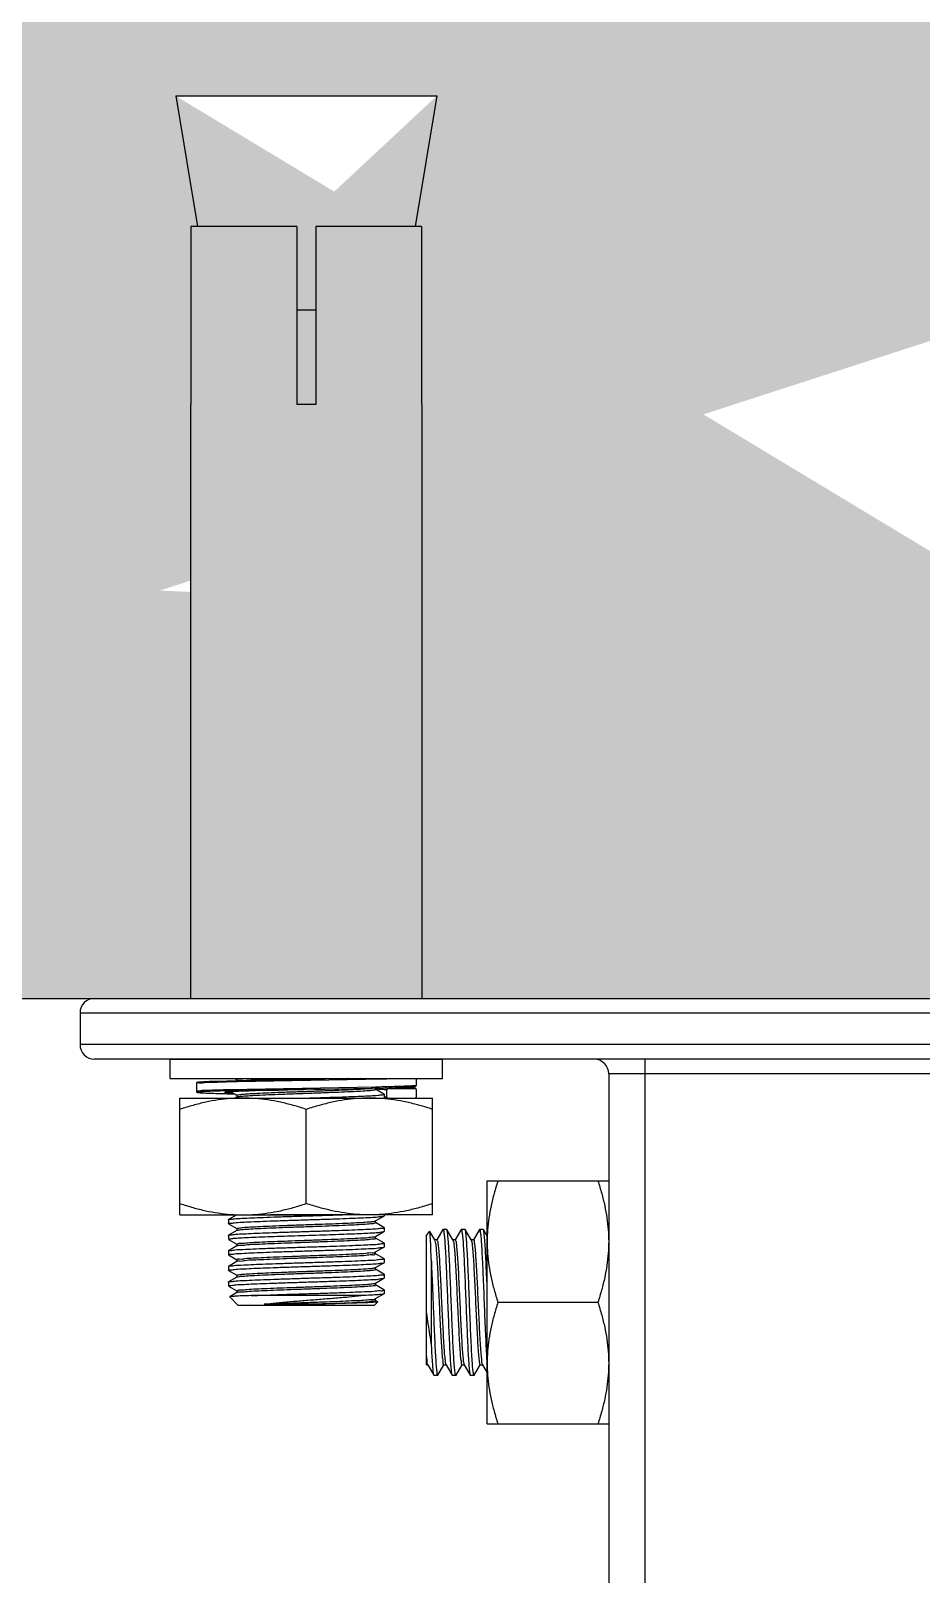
# Model space of a CAD drawing. Extents: x 185245 to 1992634, y -19957 to 755165.
# Drawn here: x 1881359 to 1881700, y 573000 to 573592 of the extents above; entities that cross this region are included whole.
import ezdxf

# ---------------------------------------------------------------- set-up
doc = ezdxf.new("R2010")
doc.units = 0
doc.header["$LTSCALE"] = 1000
doc.header["$MEASUREMENT"] = 0
for name, color, linetype in [('02___PRT_ALL_AXES', 7, 'Continuous'), ('03___PRT_ALL_CURVES', 7, 'Continuous'), ('11122', 7, 'Continuous'), ('TC', 4, 'Continuous')]:
    doc.layers.add(name, color=color, linetype=linetype)

msp = doc.modelspace()

# ---------------------------------------------------------------- hatches: boundary and pattern name
at = {"layer": '11122'}
h = msp.add_hatch(dxfattribs=at)
h.set_pattern_fill('AR-CONC', color=256, scale=50, style=0)
h.set_pattern_definition([(50, (1386512.4, 1213028.83), (358.63009, -31.37607), [37.5, -412.5]), (355, (1386512.4, 1213028.83), (-69.37567, 376.09607), [30, -330]), (100.4514, (1386542.3, 1213026.2), (289.25469, 344.71977), [31.8701, -350.57106]), (46.1842, (1386512.4, 1213128.83), (533.62052, -82.7595), [56.25, -618.75]), (96.6356, (1386556.9, 1213121.93), (467.33135, 487.05894), [47.80514, -525.8565]), (351.1842, (1386512.4, 1213128.83), (467.33097, 487.0593), [45, -495]), (21, (1386562.4, 1213103.83), (298.45353, -201.30945), [37.5, -412.5]), (326, (1386562.4, 1213103.83), (121.65767, 362.57502), [30, -330]), (71.4514, (1386587.28, 1213087.05), (420.11131, 161.26525), [31.8701, -350.57106]), (37.5, (1386512.41, 1213028.83), (6.079928, 166.446927), [0, -326, 0, -335, 0, -331.25]), (7.5, (1386512.41, 1213028.83), (131.53477, 197.205856), [0, -191, 0, -318.5, 0, -126.25]), (327.5, (1386400.91, 1213028.83), (266.911218, -11.277436), [0, -125, 0, -390, 0, -517.5]), (317.5, (1386350.9, 1213028.83), (291.593085, 50.05249), [0, -162.5, 0, -259, 0, -367.5])])
edge = h.paths.add_edge_path()
edge.add_line((1874417.97, 573544.25), (1874033.69, 573627.62))
edge.add_line((1874033.69, 573627.62), (1874218.81, 573699.24))
edge.add_line((1874218.81, 573490.95), (1874417.97, 573544.25))
edge.add_line((1874218.81, 573490.95), (1874218.81, 573221.01))
edge.add_line((1874218.81, 573940.13), (1874218.81, 573699.24))
edge.add_line((1874218.81, 573940.13), (1884879.72, 573940.13))
edge.add_line((1874218.81, 573221.01), (1884879.72, 573221.01))
edge.add_line((1878315.2, 573516.96), (1878274.6, 573516.96))
edge.add_line((1878220.87, 573567.05), (1878321.04, 573567.05))
edge.add_line((1878267.31, 573516.96), (1878226.71, 573516.96))
edge.add_line((1878267.31, 573485.09), (1878274.6, 573485.09))
edge.add_line((1878226.71, 573440.23), (1878226.56, 573440.23))
edge.add_line((1878274.6, 573448.67), (1878267.31, 573448.67))
edge.add_line((1878315.35, 573440.23), (1878315.2, 573440.23))
edge.add_line((1878220.87, 573567.05), (1878229.22, 573516.96))
edge.add_line((1878321.04, 573567.05), (1878312.69, 573516.96))
edge.add_line((1878315.35, 573448.67), (1878315.35, 573221.01))
edge.add_line((1878315.2, 573516.96), (1878315.2, 573448.67))
edge.add_line((1878274.6, 573516.96), (1878274.6, 573448.67))
edge.add_line((1878267.31, 573516.96), (1878267.31, 573448.67))
edge.add_line((1878226.71, 573516.96), (1878226.71, 573448.67))
edge.add_line((1878226.56, 573448.67), (1878226.56, 573221.01))
edge.add_line((1877737.55, 573567.34), (1877729.2, 573517.21))
edge.add_line((1877737.55, 573567.34), (1877637.3, 573567.34))
edge.add_line((1877691.07, 573517.21), (1877731.71, 573517.21))
edge.add_line((1877643.15, 573517.21), (1877683.78, 573517.21))
edge.add_line((1877691.07, 573485.31), (1877683.78, 573485.31))
edge.add_line((1877731.71, 573448.86), (1877731.86, 573448.86))
edge.add_line((1877683.78, 573448.86), (1877691.07, 573448.86))
edge.add_line((1877643, 573448.86), (1877643.15, 573448.86))
edge.add_line((1877637.3, 573567.34), (1877645.65, 573517.21))
edge.add_line((1877643, 573448.86), (1877643, 573221.01))
edge.add_line((1877643.15, 573517.21), (1877643.15, 573448.86))
edge.add_line((1877683.78, 573517.21), (1877683.78, 573448.86))
edge.add_line((1877691.07, 573517.21), (1877691.07, 573448.86))
edge.add_line((1877731.71, 573517.21), (1877731.71, 573448.86))
edge.add_line((1877731.86, 573448.86), (1877731.86, 573221.01))
edge.add_line((1877157.56, 573567.34), (1877165.91, 573517.21))
edge.add_line((1877157.56, 573567.34), (1877257.81, 573567.34))
edge.add_line((1877204.04, 573517.21), (1877163.4, 573517.21))
edge.add_line((1877251.96, 573517.21), (1877211.33, 573517.21))
edge.add_line((1877204.04, 573485.31), (1877211.33, 573485.31))
edge.add_line((1877163.4, 573448.86), (1877163.25, 573448.86))
edge.add_line((1877211.33, 573448.86), (1877204.04, 573448.86))
edge.add_line((1877252.11, 573448.86), (1877251.96, 573448.86))
edge.add_line((1877257.81, 573567.34), (1877249.46, 573517.21))
edge.add_line((1877252.11, 573448.86), (1877252.11, 573221.01))
edge.add_line((1877251.96, 573517.21), (1877251.96, 573448.86))
edge.add_line((1877211.33, 573517.21), (1877211.33, 573448.86))
edge.add_line((1877204.04, 573517.21), (1877204.04, 573448.86))
edge.add_line((1877163.4, 573517.21), (1877163.4, 573448.86))
edge.add_line((1877163.25, 573448.86), (1877163.25, 573221.01))
edge.add_line((1880836.24, 573516.96), (1880876.84, 573516.96))
edge.add_line((1880930.57, 573567.05), (1880830.4, 573567.05))
edge.add_line((1880884.13, 573516.96), (1880924.73, 573516.96))
edge.add_line((1880884.13, 573485.09), (1880876.84, 573485.09))
edge.add_line((1880924.73, 573440.23), (1880924.88, 573440.23))
edge.add_line((1880876.84, 573448.67), (1880884.13, 573448.67))
edge.add_line((1880836.09, 573440.23), (1880836.24, 573440.23))
edge.add_line((1880930.57, 573567.05), (1880922.22, 573516.96))
edge.add_line((1880830.4, 573567.05), (1880838.75, 573516.96))
edge.add_line((1880836.09, 573448.67), (1880836.09, 573221.01))
edge.add_line((1880836.24, 573516.96), (1880836.24, 573448.67))
edge.add_line((1880876.84, 573516.96), (1880876.84, 573448.67))
edge.add_line((1880884.13, 573516.96), (1880884.13, 573448.67))
edge.add_line((1880924.73, 573516.96), (1880924.73, 573448.67))
edge.add_line((1880924.88, 573448.67), (1880924.88, 573221.01))
edge.add_line((1881994.19, 573567.34), (1881985.84, 573517.21))
edge.add_line((1881994.19, 573567.34), (1881893.94, 573567.34))
edge.add_line((1881947.71, 573517.21), (1881988.35, 573517.21))
edge.add_line((1881899.79, 573517.21), (1881940.42, 573517.21))
edge.add_line((1881947.71, 573485.31), (1881940.42, 573485.31))
edge.add_line((1881988.35, 573448.86), (1881988.5, 573448.86))
edge.add_line((1881940.42, 573448.86), (1881947.71, 573448.86))
edge.add_line((1881899.64, 573448.86), (1881899.79, 573448.86))
edge.add_line((1881893.94, 573567.34), (1881902.3, 573517.21))
edge.add_line((1881899.64, 573448.86), (1881899.64, 573221.01))
edge.add_line((1881899.79, 573517.21), (1881899.79, 573448.86))
edge.add_line((1881940.42, 573517.21), (1881940.42, 573448.86))
edge.add_line((1881947.71, 573517.21), (1881947.71, 573448.86))
edge.add_line((1881988.35, 573517.21), (1881988.35, 573448.86))
edge.add_line((1881988.5, 573448.86), (1881988.5, 573221.01))
edge.add_line((1881414.2, 573567.34), (1881422.55, 573517.21))
edge.add_line((1881414.2, 573567.34), (1881514.45, 573567.34))
edge.add_line((1881460.68, 573517.21), (1881420.04, 573517.21))
edge.add_line((1881508.61, 573517.21), (1881467.97, 573517.21))
edge.add_line((1881460.68, 573485.31), (1881467.97, 573485.31))
edge.add_line((1881420.04, 573448.86), (1881419.89, 573448.86))
edge.add_line((1881467.97, 573448.86), (1881460.68, 573448.86))
edge.add_line((1881508.76, 573448.86), (1881508.61, 573448.86))
edge.add_line((1881514.45, 573567.34), (1881506.1, 573517.21))
edge.add_line((1881508.76, 573448.86), (1881508.76, 573221.01))
edge.add_line((1881508.61, 573517.21), (1881508.61, 573448.86))
edge.add_line((1881467.97, 573517.21), (1881467.97, 573448.86))
edge.add_line((1881460.68, 573517.21), (1881460.68, 573448.86))
edge.add_line((1881420.04, 573517.21), (1881420.04, 573448.86))
edge.add_line((1881419.89, 573448.86), (1881419.89, 573221.01))
edge.add_line((1885078.89, 573533.92), (1884694.6, 573617.28))
edge.add_line((1884694.6, 573617.28), (1884879.72, 573688.91))
edge.add_line((1884879.72, 573480.61), (1885078.89, 573533.92))
edge.add_line((1884879.72, 573480.61), (1884879.72, 573210.67))
edge.add_line((1884879.72, 573929.79), (1884879.72, 573688.91))
edge.add_line((1884260.93, 573566.81), (1884361.03, 573566.81))
edge.add_line((1884307.34, 573516.76), (1884266.77, 573516.76))
edge.add_line((1884355.19, 573516.76), (1884314.62, 573516.76))
edge.add_line((1884307.34, 573484.91), (1884314.62, 573484.91))
edge.add_line((1884260.93, 573566.81), (1884269.27, 573516.76))
edge.add_line((1884355.19, 573516.76), (1884355.19, 573448.51))
edge.add_line((1884314.62, 573516.76), (1884314.62, 573448.51))
edge.add_line((1884307.34, 573516.76), (1884307.34, 573448.51))
edge.add_line((1884266.77, 573516.76), (1884266.77, 573448.51))
edge.add_line((1884361.03, 573566.81), (1884352.69, 573516.76))
edge.add_line((1884266.77, 573448.51), (1884266.62, 573448.51))
edge.add_line((1884314.62, 573448.51), (1884307.34, 573448.51))
edge.add_line((1884355.34, 573448.51), (1884355.19, 573448.51))
edge.add_line((1884355.34, 573448.51), (1884355.34, 573221.01))
edge.add_line((1884266.62, 573448.51), (1884266.62, 573221.01))

# ---------------------------------------------------------------- linework, layer by layer
at = {"color": 0, "linetype": 'Continuous'}
for p, q in [((1881420.04, 573517.21), (1881420.04, 573448.86)), ((1881460.68, 573517.21), (1881420.04, 573517.21)), ((1881460.68, 573517.21), (1881460.68, 573448.86)), ((1881467.97, 573517.21), (1881467.97, 573448.86)), ((1881508.61, 573517.21), (1881467.97, 573517.21)), ((1881508.61, 573517.21), (1881508.61, 573448.86)), ((1881419.89, 573448.86), (1881419.89, 573221.01)), ((1881420.04, 573448.86), (1881419.89, 573448.86)), ((1881467.97, 573448.86), (1881460.68, 573448.86)), ((1881508.76, 573448.86), (1881508.61, 573448.86)), ((1881508.76, 573448.86), (1881508.76, 573221.01)), ((1881383.05, 573221.01), (1882027.98, 573221.01)), ((1881377.45, 573215.41), (1881377.45, 573203.28)), ((1881377.45, 573215.41), (1882030.78, 573215.41)), ((1882030.78, 573203.28), (1881377.45, 573203.28)), ((1882025.18, 573197.68), (1881383.05, 573197.68)), ((1881594.45, 572824.34), (1881594.45, 573197.68)), ((1881580.45, 573192.08), (1881580.45, 572829.94)), ((1881827.78, 573192.08), (1881580.45, 573192.08)), ((1881422.14, 573188.34), (1881422.14, 573185.36)), ((1881425.24, 573184.72), (1881426.05, 573184.69)), ((1881426.05, 573184.69), (1881426.99, 573184.65)), ((1881426.99, 573184.65), (1881428.7, 573184.59)), ((1881428.7, 573184.59), (1881431.65, 573184.5)), ((1881437.43, 573188.97), (1881433.73, 573188.88)), ((1881434.5, 573185.92), (1881434.45, 573185.92)), ((1881434.51, 573185.54), (1881434.46, 573185.54)), ((1881490.9, 573186.96), (1881434.5, 573185.92)), ((1881434.74, 573185.54), (1881434.51, 573185.54)), ((1881435.15, 573185.25), (1881434.55, 573185.15)), ((1881463.55, 573186.09), (1881434.74, 573185.54)), ((1881434.79, 573185.23), (1881435.37, 573185.26)), ((1881435.23, 573185.26), (1881435.15, 573185.25)), ((1881435.23, 573185.25), (1881437.68, 573183.84)), ((1881435.37, 573185.26), (1881436.06, 573185.3)), ((1881436.06, 573185.3), (1881436.86, 573185.34)), ((1881436.86, 573185.34), (1881438.29, 573185.4)), ((1881437, 573190.21), (1881437.68, 573189.81)), ((1881437.69, 573188.98), (1881437.43, 573188.97)), ((1881437.69, 573189.84), (1881437.69, 573189.34)), ((1881494.15, 573190.02), (1881437.75, 573188.98)), ((1881438.29, 573185.4), (1881440.05, 573185.47)), ((1881440.05, 573185.47), (1881442.19, 573185.54)), ((1881442.19, 573185.54), (1881444.73, 573185.62)), ((1881444.73, 573185.62), (1881448.78, 573185.73)), ((1881464.41, 573189.84), (1881447.91, 573189.55)), ((1881448.78, 573185.73), (1881453.62, 573185.85)), ((1881453.62, 573185.85), (1881460.71, 573186.02)), ((1881460.71, 573186.02), (1881463.55, 573186.08)), ((1881464.32, 573186.1), (1881463.55, 573186.08)), ((1881464.32, 573186.1), (1881463.55, 573186.09)), ((1881464.41, 573189.84), (1881464.32, 573189.84)), ((1881467.27, 573186.15), (1881464.32, 573186.1)), ((1881485.22, 573190.21), (1881464.41, 573189.84)), ((1881468.02, 573189.92), (1881464.41, 573189.84)), ((1881467.06, 573189.9), (1881464.41, 573189.84)), ((1881480.1, 573190.21), (1881467.06, 573189.9)), ((1881467.27, 573186.15), (1881471.51, 573186.23)), ((1881475.23, 573190.09), (1881468.02, 573189.92)), ((1881471.51, 573186.23), (1881482.58, 573186.42)), ((1881480.09, 573190.21), (1881475.23, 573190.09)), ((1881482.58, 573186.42), (1881495.87, 573186.71)), ((1881490.96, 573186.96), (1881490.9, 573186.96)), ((1881491.22, 573186.97), (1881490.96, 573186.96)), ((1881490.96, 573186.1), (1881490.96, 573186.59)), ((1881494.15, 573184.29), (1881490.97, 573186.12)), ((1881494.2, 573190.02), (1881494.15, 573190.02)), ((1881494.3, 573190.03), (1881494.2, 573190.02)), ((1881495.31, 573190.05), (1881494.3, 573190.03)), ((1881500.81, 573190.21), (1881495.31, 573190.05)), ((1881495.31, 573183.12), (1881495.31, 573185.92)), ((1881495.87, 573186.71), (1881498.35, 573186.78)), ((1881495.87, 573186.48), (1881506.14, 573186.48)), ((1881498.35, 573186.78), (1881500.83, 573186.86)), ((1881500.83, 573186.86), (1881502.28, 573186.91)), ((1881502.28, 573186.91), (1881503.07, 573186.95)), ((1881503.07, 573186.95), (1881503.74, 573186.98)), ((1881503.74, 573186.98), (1881504.3, 573187.01)), ((1881504.3, 573187.01), (1881504.77, 573187.04)), ((1881506.51, 573190.21), (1881506.51, 573187.6)), ((1881506.51, 573186.1), (1881506.51, 573186.11)), ((1881506.51, 573186.1), (1881506.51, 573183.12)), ((1881431.65, 573184.5), (1881436.75, 573184.38)), ((1881437.74, 573183.17), (1881437, 573182.74)), ((1881437.69, 573183.86), (1881437.69, 573183.17)), ((1881437.75, 573183.16), (1881437.87, 573183.21)), ((1881494.19, 573184.24), (1881494.15, 573184.29)), ((1881494.19, 573182.96), (1881494.6, 573182.93)), ((1881495.31, 573183.12), (1881495.31, 573183.11)), ((1881495.31, 573183.11), (1881495.42, 573182.85)), ((1881495.42, 573182.85), (1881495.47, 573182.81)), ((1881495.47, 573182.81), (1881495.68, 573182.74)), ((1881437.69, 573137.94), (1881434.5, 573136.1)), ((1881490.96, 573135.64), (1881494.15, 573137.49)), ((1881494.15, 573137.49), (1881494.19, 573137.54)), ((1881434.46, 573136.05), (1881434.5, 573136.1)), ((1881434.5, 573134.5), (1881437.68, 573132.66)), ((1881437.69, 573131.97), (1881434.5, 573130.13)), ((1881437.69, 573132.69), (1881437.69, 573132)), ((1881437.74, 573132), (1881437.69, 573131.97)), ((1881437.74, 573131.99), (1881437.86, 573132.04)), ((1881490.55, 573135.51), (1881490.88, 573135.65)), ((1881490.91, 573135.61), (1881490.96, 573135.64)), ((1881490.96, 573134.93), (1881490.96, 573135.61)), ((1881490.96, 573129.67), (1881494.15, 573131.51)), ((1881494.15, 573133.11), (1881490.97, 573134.95)), ((1881494.19, 573133.06), (1881494.15, 573133.11)), ((1881494.15, 573131.51), (1881494.19, 573131.57)), ((1881510.45, 573130.01), (1881511.7, 573131.58)), ((1881511.75, 573131.57), (1881511.7, 573131.58)), ((1881513.64, 573128.3), (1881511.75, 573131.57)), ((1881516.79, 573132.28), (1881514.5, 573128.32)), ((1881516.79, 573132.28), (1881516.86, 573132.34)), ((1881518.34, 573132.28), (1881518.26, 573132.34)), ((1881520.64, 573128.3), (1881518.34, 573132.28)), ((1881523.79, 573132.28), (1881521.5, 573128.32)), ((1881523.79, 573132.28), (1881523.86, 573132.34)), ((1881525.34, 573132.28), (1881525.26, 573132.34)), ((1881527.64, 573128.3), (1881525.34, 573132.28)), ((1881530.79, 573132.28), (1881528.5, 573128.32)), ((1881530.79, 573132.28), (1881530.86, 573132.34)), ((1881532.34, 573132.28), (1881532.26, 573132.34)), ((1881533.78, 573129.79), (1881532.34, 573132.28)), ((1881434.46, 573130.07), (1881434.5, 573130.13)), ((1881434.5, 573128.53), (1881437.68, 573126.69)), ((1881437.69, 573126), (1881434.5, 573124.15)), ((1881437.69, 573126.71), (1881437.69, 573126.03)), ((1881437.74, 573126.03), (1881437.69, 573126)), ((1881490.91, 573129.64), (1881490.96, 573129.67)), ((1881490.96, 573128.95), (1881490.96, 573129.64)), ((1881490.96, 573123.7), (1881494.15, 573125.54)), ((1881494.15, 573127.14), (1881490.97, 573128.98)), ((1881494.19, 573127.09), (1881494.15, 573127.14)), ((1881494.15, 573125.54), (1881494.19, 573125.59)), ((1881510.45, 573080.38), (1881510.45, 573130.01)), ((1881513.59, 573128.15), (1881513.63, 573128.08)), ((1881513.69, 573128.22), (1881513.64, 573128.3)), ((1881514.53, 573128.3), (1881513.69, 573128.3)), ((1881520.69, 573128.22), (1881520.64, 573128.3)), ((1881521.53, 573128.3), (1881520.69, 573128.3)), ((1881527.69, 573128.22), (1881527.64, 573128.3)), ((1881528.53, 573128.3), (1881527.69, 573128.3)), ((1881434.46, 573124.1), (1881434.5, 573124.15)), ((1881434.5, 573122.55), (1881437.68, 573120.72)), ((1881437.69, 573120.02), (1881434.5, 573118.18)), ((1881437.69, 573120.74), (1881437.69, 573120.05)), ((1881437.74, 573120.05), (1881437.69, 573120.02)), ((1881437.74, 573120.05), (1881437.74, 573120.11)), ((1881490.79, 573123.62), (1881490.81, 573123.69)), ((1881490.91, 573123.67), (1881490.96, 573123.7)), ((1881490.96, 573122.98), (1881490.96, 573123.67)), ((1881490.96, 573117.72), (1881494.15, 573119.57)), ((1881494.15, 573121.17), (1881490.97, 573123)), ((1881494.19, 573121.11), (1881494.15, 573121.17)), ((1881494.15, 573119.57), (1881494.19, 573119.62)), ((1881512.31, 573120.79), (1881512.31, 573087.88)), ((1881434.46, 573118.13), (1881434.5, 573118.18)), ((1881434.5, 573116.58), (1881437.68, 573114.74)), ((1881437.69, 573114.05), (1881434.5, 573112.21)), ((1881437.69, 573114.77), (1881437.69, 573114.08)), ((1881437.74, 573114.08), (1881437.69, 573114.05)), ((1881437.75, 573114.06), (1881437.87, 573114.11)), ((1881490.77, 573117.67), (1881490.89, 573117.72)), ((1881490.91, 573117.69), (1881490.96, 573117.72)), ((1881490.96, 573117.01), (1881490.96, 573117.69)), ((1881490.96, 573111.75), (1881494.15, 573113.59)), ((1881494.15, 573115.19), (1881490.97, 573117.03)), ((1881494.19, 573115.14), (1881494.15, 573115.19)), ((1881494.15, 573113.59), (1881494.19, 573113.65)), ((1881434.46, 573112.15), (1881434.5, 573112.21)), ((1881434.5, 573110.61), (1881437.68, 573108.77)), ((1881437.69, 573108.08), (1881434.94, 573106.49)), ((1881437.69, 573108.79), (1881437.69, 573108.11)), ((1881437.74, 573108.11), (1881437.69, 573108.08)), ((1881437.83, 573108.06), (1881437.9, 573108.17)), ((1881490.84, 573111.62), (1881490.93, 573111.73)), ((1881490.91, 573111.72), (1881490.96, 573111.75)), ((1881490.96, 573111.03), (1881490.96, 573111.72)), ((1881490.96, 573105.78), (1881494.15, 573107.62)), ((1881494.15, 573109.22), (1881490.97, 573111.06)), ((1881494.19, 573109.17), (1881494.15, 573109.22)), ((1881494.19, 573107.67), (1881494.15, 573107.62)), ((1881434.94, 573106.49), (1881434.93, 573106.45)), ((1881438.19, 573103.19), (1881434.93, 573106.45)), ((1881490.46, 573103.19), (1881438.19, 573103.19)), ((1881485.45, 573106.93), (1881443.22, 573106.93)), ((1881467.88, 573103.69), (1881448.17, 573103.69)), ((1881490.46, 573103.19), (1881491.82, 573104.56)), ((1881490.91, 573105.75), (1881490.96, 573105.78)), ((1881490.96, 573105.06), (1881490.96, 573105.75)), ((1881491.81, 573104.6), (1881490.97, 573105.08)), ((1881510.45, 573080.38), (1881510.94, 573080.38)), ((1881510.94, 573080.46), (1881510.99, 573080.38)), ((1881510.99, 573080.38), (1881513.29, 573076.41)), ((1881514.84, 573076.41), (1881517.13, 573080.36)), ((1881517.1, 573080.38), (1881517.94, 573080.38)), ((1881517.94, 573080.46), (1881517.99, 573080.38)), ((1881517.99, 573080.38), (1881520.29, 573076.41)), ((1881521.84, 573076.41), (1881524.13, 573080.36)), ((1881524.1, 573080.38), (1881524.94, 573080.38)), ((1881524.94, 573080.46), (1881524.99, 573080.38)), ((1881524.99, 573080.38), (1881527.29, 573076.41)), ((1881528.84, 573076.41), (1881531.13, 573080.36)), ((1881531.1, 573080.38), (1881531.94, 573080.38)), ((1881531.94, 573080.46), (1881531.99, 573080.38)), ((1881531.99, 573080.38), (1881533.78, 573077.28)), ((1881533.71, 573081), (1881533.78, 573080.2)), ((1881513.29, 573076.41), (1881513.36, 573076.34)), ((1881514.76, 573076.34), (1881514.84, 573076.41)), ((1881520.29, 573076.41), (1881520.36, 573076.34)), ((1881521.84, 573076.41), (1881521.76, 573076.34)), ((1881527.29, 573076.41), (1881527.36, 573076.34)), ((1881528.84, 573076.41), (1881528.76, 573076.34))]:
    msp.add_line(p, q, dxfattribs=at)
for points in [[(1881438.08, 573189.35), (1881433.86, 573189.25), (1881430.21, 573189.16), (1881427.21, 573189.06), (1881424.95, 573188.96), (1881423.88, 573188.9), (1881423.35, 573188.86), (1881423.03, 573188.83), (1881422.82, 573188.81), (1881422.68, 573188.78), (1881422.57, 573188.77), (1881422.49, 573188.75), (1881422.41, 573188.72), (1881422.33, 573188.68), (1881422.22, 573188.58), (1881422.14, 573188.37), (1881422.14, 573188.34)], [(1881422.14, 573185.36), (1881422.14, 573185.3), (1881422.24, 573185.1), (1881422.34, 573185.01), (1881422.42, 573184.98), (1881422.48, 573184.95), (1881422.55, 573184.94), (1881422.62, 573184.92), (1881422.71, 573184.91), (1881422.8, 573184.89), (1881422.91, 573184.88), (1881423.04, 573184.87), (1881423.18, 573184.85), (1881423.35, 573184.84), (1881423.54, 573184.82), (1881423.76, 573184.81), (1881424, 573184.79), (1881424.26, 573184.77), (1881424.56, 573184.76), (1881425.24, 573184.72)], [(1881433.16, 573185.05), (1881433.16, 573185.05), (1881433.19, 573185.06), (1881433.24, 573185.07), (1881433.31, 573185.08), (1881433.39, 573185.1), (1881433.5, 573185.11), (1881433.62, 573185.13), (1881433.77, 573185.14), (1881433.93, 573185.16), (1881434.11, 573185.17), (1881434.32, 573185.19), (1881434.54, 573185.21), (1881434.79, 573185.23)], [(1881447.91, 573189.55), (1881442.8, 573189.45), (1881438.08, 573189.35)], [(1881505.89, 573186.56), (1881505.33, 573186.62), (1881504.36, 573186.68), (1881502.62, 573186.77), (1881500.51, 573186.85)], [(1881504.77, 573187.04), (1881504.97, 573187.05), (1881505.15, 573187.07), (1881505.32, 573187.08), (1881505.47, 573187.09), (1881505.6, 573187.11), (1881505.72, 573187.12), (1881505.83, 573187.13), (1881505.92, 573187.15), (1881506, 573187.16), (1881506.08, 573187.17), (1881506.14, 573187.19), (1881506.21, 573187.21), (1881506.28, 573187.24), (1881506.37, 573187.29), (1881506.48, 573187.45), (1881506.51, 573187.58)], [(1881494.6, 573182.93), (1881494.77, 573182.91), (1881494.93, 573182.9), (1881495.06, 573182.88), (1881495.18, 573182.87), (1881495.28, 573182.85), (1881495.37, 573182.84), (1881495.43, 573182.83)]]:
    msp.add_lwpolyline(points, dxfattribs=at)
for centre, start, end in [((1881383.05, 573215.41), 90, 180), ((1881383.05, 573203.28), 180, 270), ((1881574.85, 573192.08), 0, 90)]:
    msp.add_arc(centre, 5.6, start, end, dxfattribs=at)
for points, start_tangent, end_tangent in [([(1881434.45, 573185.92), (1881431.74, 573185.85), (1881428.35, 573185.75), (1881425.67, 573185.65), (1881423.71, 573185.55), (1881422.53, 573185.45), (1881422.14, 573185.36)], (-0.999719, -0.023686), (-0.185176, -0.982705)), ([(1881433.73, 573188.88), (1881430.22, 573188.79), (1881427.1, 573188.69), (1881424.69, 573188.59), (1881423.07, 573188.49), (1881422.24, 573188.39), (1881422.24, 573188.34)], (-0.999753, -0.022244), (-0.014583, -0.999894)), ([(1881434.46, 573185.54), (1881432.03, 573185.47), (1881428.67, 573185.37), (1881426.01, 573185.28), (1881424.07, 573185.18), (1881422.9, 573185.08), (1881422.51, 573184.98), (1881422.92, 573184.88), (1881424.1, 573184.78), (1881426.06, 573184.69), (1881428.73, 573184.59), (1881432.07, 573184.49), (1881435.79, 573184.4), (1881436.75, 573184.38)], (-0.999709, -0.024139), (0.999744, -0.022638)), ([(1881434.55, 573185.15), (1881433.76, 573185.14), (1881433.06, 573185.04), (1881433.05, 573184.93), (1881433.74, 573184.82), (1881435.11, 573184.72), (1881436.27, 573184.63)], (-0.991548, -0.129742), (0.99958, -0.028996)), ([(1881434.25, 573185.21), (1881435.45, 573185.09), (1881435.52, 573185.08)], (0.997933, 0.064259), (0.990272, -0.139145)), ([(1881463.55, 573186.08), (1881463.11, 573186.07), (1881459.91, 573186), (1881456.64, 573185.93), (1881453.3, 573185.85), (1881449.87, 573185.76), (1881446.43, 573185.67), (1881442.99, 573185.57), (1881439.83, 573185.46), (1881437.18, 573185.36), (1881435.23, 573185.26)], (-0.999741, -0.022737), (-0.990934, -0.134352)), ([(1881437.75, 573189.88), (1881437.74, 573189.89), (1881438.69, 573190.1), (1881439.86, 573190.18)], (-0.580061, 0.814573), (0.993596, 0.112994)), ([(1881437.72, 573188.98), (1881437.69, 573188.98)], (-0.999751, -0.02232), (-0.99975, -0.022351)), ([(1881437.75, 573188.98), (1881437.72, 573188.98)], (-0.999751, -0.022298), (-0.999751, -0.02232)), ([(1881437.87, 573183.21), (1881438.22, 573183.31), (1881439.91, 573183.51), (1881442.7, 573183.71), (1881446.46, 573183.91), (1881451.01, 573184.11), (1881456.16, 573184.31), (1881461.67, 573184.51), (1881467.31, 573184.72), (1881472.81, 573184.92), (1881477.93, 573185.12), (1881482.44, 573185.32), (1881486.14, 573185.52), (1881488.87, 573185.72), (1881490.49, 573185.92), (1881490.94, 573186.11)], (0.943848, 0.33038), (0.613481, 0.789709)), ([(1881438.88, 573189.36), (1881440.78, 573189.55), (1881443.92, 573189.75), (1881447.98, 573189.95), (1881452.77, 573190.16), (1881454.17, 573190.21)], (0.998972, 0.045339), (0.999262, 0.038405)), ([(1881440.49, 573184.29), (1881442.7, 573184.45), (1881446.46, 573184.66), (1881451.01, 573184.86), (1881456.16, 573185.06), (1881461.67, 573185.26), (1881467.31, 573185.46), (1881472.81, 573185.66), (1881477.93, 573185.87), (1881482.44, 573186.07), (1881486.14, 573186.27), (1881488.87, 573186.47), (1881489.65, 573186.51)], (0.997868, 0.065264), (0.995147, 0.098398)), ([(1881490.93, 573186.3), (1881490.96, 573186.3)], (0.998993, -0.044859), (0.998988, -0.044985)), ([(1881490.96, 573186.3), (1881490.97, 573186.3)], (0.998988, -0.044986), (0.998986, -0.04503)), ([(1881490.97, 573186.3), (1881492.34, 573186.23), (1881493.46, 573186.16), (1881494.25, 573186.1), (1881494.78, 573186.05), (1881495.1, 573186), (1881495.26, 573185.96), (1881495.31, 573185.92)], (0.998986, -0.045029), (0.000052, -1)), ([(1881506.51, 573187.6), (1881506.11, 573187.5), (1881504.92, 573187.4), (1881503.06, 573187.31), (1881500.77, 573187.22), (1881498.17, 573187.14), (1881495.42, 573187.07), (1881492.59, 573187), (1881491.22, 573186.97)], (-0.000812, -1), (-0.999759, -0.021948)), ([(1881494.58, 573186.68), (1881494.79, 573186.66), (1881495.33, 573186.61), (1881495.65, 573186.56), (1881495.82, 573186.52), (1881495.87, 573186.48)], (0.996851, -0.079298), (0.000108, -1)), ([(1881495.87, 573186.48), (1881495.7, 573186.45), (1881495.54, 573186.37), (1881495.42, 573186.25), (1881495.34, 573186.09), (1881495.31, 573185.92)], (-1, 0.000001), (0, -1)), ([(1881500.52, 573186.85), (1881502.6, 573186.77), (1881504.51, 573186.68), (1881505.73, 573186.58), (1881506.14, 573186.48)], (0.999134, -0.041598), (0.00163, -0.999999)), ([(1881506.51, 573186.11), (1881506.48, 573186.24), (1881506.4, 573186.37), (1881506.28, 573186.45), (1881506.14, 573186.48)], (-0.022015, 0.999758), (-1, 0.000012)), ([(1881437.7, 573183.86), (1881438.22, 573184.05), (1881439.91, 573184.25), (1881440.49, 573184.29)], (0.48086, 0.876797), (0.997868, 0.065264)), ([(1881464.32, 573182.74), (1881469.81, 573182.92), (1881475.52, 573183.11), (1881480.8, 573183.3), (1881485.35, 573183.48), (1881489.06, 573183.67), (1881491.88, 573183.86), (1881493.62, 573184.05), (1881494.19, 573184.23)], (0.999492, 0.031868), (0.050502, 0.998724)), ([(1881494.19, 573184.23), (1881494.19, 573184.24)], (0.050503, 0.998724), (0, 1)), ([(1881494.19, 573183.29), (1881494.97, 573183.22), (1881495.31, 573183.12)], (0.986244, -0.165296), (0.000736, -1)), ([(1881506.14, 573182.74), (1881506.28, 573182.77), (1881506.4, 573182.85), (1881506.48, 573182.97), (1881506.51, 573183.12)], (1, 0.000009), (0, 1)), ([(1881434.46, 573134.56), (1881435.03, 573134.74), (1881436.73, 573134.93), (1881439.49, 573135.11), (1881443.21, 573135.3), (1881447.73, 573135.49), (1881452.9, 573135.67), (1881458.5, 573135.86), (1881464.32, 573136.05), (1881470.15, 573136.23), (1881475.75, 573136.42), (1881480.92, 573136.61), (1881485.44, 573136.79), (1881489.16, 573136.98), (1881491.92, 573137.17), (1881493.62, 573137.35), (1881494.18, 573137.47)], (0.050562, 0.998721), (0.439744, 0.898123)), ([(1881434.46, 573134.55), (1881434.46, 573134.56)], (0, 1), (0.050563, 0.998721)), ([(1881434.47, 573130.14), (1881435.02, 573130.26), (1881436.69, 573130.44), (1881439.4, 573130.63), (1881443.05, 573130.81), (1881447.51, 573131), (1881452.67, 573131.19), (1881458.22, 573131.37), (1881463.96, 573131.55), (1881469.78, 573131.74), (1881475.48, 573131.93), (1881480.75, 573132.12), (1881485.27, 573132.31), (1881489.02, 573132.49), (1881491.86, 573132.68), (1881493.61, 573132.87), (1881494.19, 573133.05)], (0.44984, 0.893109), (0.050197, 0.998739)), ([(1881437.69, 573132.69), (1881438.29, 573132.89), (1881440.05, 573133.09), (1881442.9, 573133.29), (1881446.7, 573133.49), (1881451.3, 573133.69), (1881456.47, 573133.9), (1881462, 573134.1), (1881467.64, 573134.3), (1881473.12, 573134.5), (1881478.21, 573134.7), (1881482.68, 573134.9), (1881486.33, 573135.1), (1881488.99, 573135.31), (1881490.55, 573135.51)], (-0.000602, 1), (0.941401, 0.337289)), ([(1881437.86, 573132.04), (1881438.29, 573132.14), (1881440.05, 573132.34), (1881442.9, 573132.54), (1881446.7, 573132.75), (1881451.3, 573132.95), (1881456.47, 573133.15), (1881462, 573133.35), (1881467.64, 573133.55), (1881473.12, 573133.75), (1881478.21, 573133.95), (1881482.68, 573134.16), (1881486.33, 573134.36), (1881488.99, 573134.56), (1881490.55, 573134.76), (1881490.93, 573134.95)], (0.952949, 0.303131), (0.642644, 0.766165)), ([(1881472.06, 573130.32), (1881476.65, 573130.48), (1881480.92, 573130.63), (1881484.74, 573130.79), (1881488.02, 573130.94), (1881490.67, 573131.1), (1881492.61, 573131.26), (1881493.79, 573131.41), (1881494.17, 573131.5)], (0.999457, 0.032936), (0.630908, 0.775858)), ([(1881494.19, 573133.05), (1881494.19, 573133.06)], (0.050198, 0.998739), (0, 1)), ([(1881512.31, 573120.79), (1881512.19, 573124.67), (1881512.07, 573127.78), (1881511.94, 573130.01), (1881511.82, 573131.28), (1881511.71, 573131.55)], (-0.029159, 0.999575), (-0.544269, 0.838911)), ([(1881516.86, 573132.34), (1881516.87, 573132.34), (1881517.09, 573131.76), (1881517.31, 573130.15), (1881517.53, 573127.54), (1881517.74, 573124.06), (1881517.96, 573119.82), (1881518.18, 573114.96), (1881518.4, 573109.75), (1881518.61, 573104.34)], (0.933337, 0.359002), (0.039757, -0.999209)), ([(1881520.01, 573104.34), (1881519.79, 573109.8), (1881519.57, 573115.13), (1881519.35, 573120.01), (1881519.13, 573124.2), (1881518.92, 573127.67), (1881518.69, 573130.28), (1881518.47, 573131.86), (1881518.32, 573132.27)], (-0.039757, 0.999209), (-0.489832, 0.871817)), ([(1881523.86, 573132.34), (1881524.07, 573131.86), (1881524.29, 573130.28), (1881524.52, 573127.67), (1881524.73, 573124.2), (1881524.95, 573120.01), (1881525.17, 573115.13), (1881525.39, 573109.8), (1881525.61, 573104.34)], (0.933344, -0.358982), (0.039757, -0.999209)), ([(1881527.01, 573104.34), (1881526.8, 573109.75), (1881526.58, 573114.98), (1881526.36, 573119.85), (1881526.14, 573124.09), (1881525.92, 573127.56), (1881525.71, 573130.16), (1881525.49, 573131.77), (1881525.34, 573132.28)], (-0.039757, 0.999209), (-0.472755, 0.881194)), ([(1881530.86, 573132.34), (1881530.87, 573132.34), (1881531.09, 573131.77), (1881531.31, 573130.16), (1881531.52, 573127.56), (1881531.74, 573124.09), (1881531.96, 573119.85), (1881532.18, 573114.98), (1881532.4, 573109.75), (1881532.61, 573104.34)], (0.95085, 0.309652), (0.039757, -0.999209)), ([(1881533.78, 573110.15), (1881533.57, 573115.11), (1881533.35, 573119.98), (1881533.14, 573124.17), (1881532.92, 573127.64), (1881532.7, 573130.26), (1881532.47, 573131.85), (1881532.33, 573132.27)], (-0.040733, 0.99917), (-0.48609, 0.873909)), ([(1881434.46, 573128.59), (1881434.96, 573128.75), (1881436.44, 573128.93), (1881438.86, 573129.1), (1881442.13, 573129.28), (1881446.14, 573129.45), (1881450.77, 573129.63), (1881455.84, 573129.8), (1881461.2, 573129.97), (1881466.67, 573130.15), (1881472.06, 573130.32)], (0.05872, 0.998275), (0.999457, 0.032936)), ([(1881434.46, 573128.58), (1881434.46, 573128.59)], (0, 1), (0.05872, 0.998275)), ([(1881434.46, 573122.62), (1881435.03, 573122.79), (1881436.73, 573122.98), (1881439.49, 573123.17), (1881443.21, 573123.35), (1881447.73, 573123.54), (1881452.9, 573123.73), (1881458.5, 573123.91), (1881464.32, 573124.1), (1881470.15, 573124.29), (1881475.75, 573124.47), (1881480.92, 573124.66), (1881485.44, 573124.85), (1881489.16, 573125.03), (1881491.92, 573125.22), (1881493.62, 573125.41), (1881494.18, 573125.53)], (0.050562, 0.998721), (0.439744, 0.898123)), ([(1881434.47, 573124.17), (1881435.08, 573124.29), (1881436.95, 573124.49), (1881439.98, 573124.69), (1881443.95, 573124.88), (1881448.72, 573125.07), (1881454.22, 573125.27), (1881460.15, 573125.46), (1881466.15, 573125.65), (1881472.06, 573125.84)], (0.402552, 0.915397), (0.999457, 0.032936)), ([(1881437.78, 573126.66), (1881437.94, 573126.84), (1881439.3, 573127.05), (1881441.77, 573127.25), (1881445.26, 573127.45), (1881449.6, 573127.65), (1881454.59, 573127.85), (1881460.03, 573128.05), (1881465.65, 573128.25), (1881471.22, 573128.46)], (0.491794, 0.870711), (0.999318, 0.036929)), ([(1881437.81, 573125.97), (1881437.94, 573126.1), (1881439.3, 573126.3), (1881441.77, 573126.5), (1881445.26, 573126.7), (1881449.6, 573126.9), (1881454.59, 573127.1), (1881460.03, 573127.31), (1881465.65, 573127.51), (1881471.22, 573127.71)], (0.623148, 0.782104), (0.999318, 0.036929)), ([(1881471.22, 573128.46), (1881476.48, 573128.66), (1881481.19, 573128.86), (1881485.15, 573129.06), (1881488.18, 573129.26), (1881490.13, 573129.46), (1881490.94, 573129.62)], (0.999318, 0.036929), (0.631336, 0.77551)), ([(1881471.22, 573127.71), (1881476.48, 573127.91), (1881481.19, 573128.11), (1881485.15, 573128.31), (1881488.18, 573128.51), (1881490.13, 573128.72), (1881490.94, 573128.92), (1881490.93, 573128.93)], (0.999318, 0.036929), (-0.642637, 0.766171)), ([(1881472.06, 573125.84), (1881477.29, 573126.02), (1881482.11, 573126.2), (1881486.26, 573126.38), (1881489.64, 573126.55), (1881492.14, 573126.73), (1881493.67, 573126.91), (1881494.19, 573127.08)], (0.999457, 0.032936), (0.056644, 0.998394)), ([(1881494.19, 573127.08), (1881494.19, 573127.09)], (0.056644, 0.998394), (0, 1)), ([(1881513.63, 573128.08), (1881513.96, 573127.01), (1881514.2, 573124.88), (1881514.43, 573121.83), (1881514.67, 573118.01), (1881514.91, 573113.58), (1881515.14, 573108.74), (1881515.38, 573103.71), (1881515.61, 573098.7), (1881515.85, 573093.95), (1881516.08, 573089.65), (1881516.32, 573086.01), (1881516.55, 573083.18), (1881516.79, 573081.3), (1881517.02, 573080.44), (1881517.06, 573080.45)], (0.475687, -0.879614), (0.880301, 0.474416)), ([(1881514.47, 573128.19), (1881514.9, 573127.01), (1881515.13, 573124.88), (1881515.37, 573121.83), (1881515.6, 573118.01), (1881515.84, 573113.58), (1881516.07, 573108.74), (1881516.31, 573103.71), (1881516.54, 573098.7), (1881516.78, 573093.95), (1881517.02, 573089.65), (1881517.25, 573086.01), (1881517.49, 573083.18), (1881517.72, 573081.3), (1881517.8, 573080.56)], (0.872469, -0.48867), (0.327816, -0.944742)), ([(1881520.65, 573128.19), (1881520.79, 573127.95)], (0.596616, -0.802527), (0.427002, -0.904251)), ([(1881520.79, 573127.95), (1881521.02, 573126.57), (1881521.26, 573124.2), (1881521.49, 573120.94), (1881521.73, 573116.95), (1881521.96, 573112.4), (1881522.2, 573107.5), (1881522.43, 573102.45), (1881522.67, 573097.48), (1881522.91, 573092.82), (1881523.14, 573088.67), (1881523.38, 573085.22), (1881523.61, 573082.62), (1881523.85, 573080.98), (1881524.08, 573080.39), (1881524.09, 573080.39)], (0.427002, -0.904251), (0.915311, 0.402748)), ([(1881521.51, 573128.27), (1881521.72, 573127.95), (1881521.96, 573126.57), (1881522.19, 573124.2), (1881522.43, 573120.94), (1881522.66, 573116.95), (1881522.9, 573112.4), (1881523.13, 573107.5), (1881523.37, 573102.45), (1881523.6, 573097.48), (1881523.84, 573092.82), (1881524.07, 573088.67), (1881524.31, 573085.22), (1881524.54, 573082.62), (1881524.78, 573080.98), (1881524.87, 573080.62)], (0.826116, -0.563501), (0.291356, -0.956615)), ([(1881527.69, 573128.23), (1881527.76, 573128.06)], (0.474517, -0.880247), (0.291356, -0.956615)), ([(1881527.76, 573128.06), (1881527.85, 573127.7), (1881528.08, 573126.06), (1881528.32, 573123.46), (1881528.55, 573120.01), (1881528.79, 573115.86), (1881529.02, 573111.2), (1881529.26, 573106.24), (1881529.49, 573101.19), (1881529.73, 573096.28), (1881529.96, 573091.73), (1881530.2, 573087.74), (1881530.43, 573084.49), (1881530.67, 573082.12), (1881530.91, 573080.74), (1881531.12, 573080.41)], (0.291356, -0.956615), (0.826116, -0.563501)), ([(1881528.53, 573128.3), (1881528.54, 573128.3), (1881528.78, 573127.7), (1881529.02, 573126.06), (1881529.25, 573123.46), (1881529.49, 573120.01), (1881529.72, 573115.86), (1881529.96, 573111.2), (1881530.19, 573106.24), (1881530.43, 573101.19), (1881530.66, 573096.28), (1881530.9, 573091.73), (1881531.13, 573087.74), (1881531.37, 573084.49), (1881531.6, 573082.12), (1881531.84, 573080.74)], (0.915311, 0.402748), (0.427002, -0.904251)), ([(1881434.46, 573122.61), (1881434.46, 573122.62)], (0, 1), (0.050563, 0.998721)), ([(1881434.46, 573116.64), (1881435.03, 573116.82), (1881436.73, 573117.01), (1881439.49, 573117.19), (1881443.21, 573117.38), (1881447.73, 573117.57), (1881452.9, 573117.75), (1881458.5, 573117.94), (1881464.32, 573118.13), (1881470.15, 573118.31), (1881475.75, 573118.5), (1881480.92, 573118.69), (1881485.44, 573118.87), (1881489.16, 573119.06), (1881491.92, 573119.25), (1881493.62, 573119.43), (1881494.18, 573119.55)], (0.050562, 0.998721), (0.439744, 0.898123)), ([(1881434.47, 573118.19), (1881435.02, 573118.31), (1881436.69, 573118.5), (1881439.39, 573118.68), (1881443.04, 573118.87), (1881447.51, 573119.05), (1881452.66, 573119.24), (1881458.22, 573119.42), (1881463.95, 573119.61), (1881469.77, 573119.79), (1881475.48, 573119.98), (1881480.75, 573120.17), (1881485.28, 573120.36), (1881489.02, 573120.55), (1881491.87, 573120.74), (1881493.62, 573120.93), (1881494.19, 573121.1)], (0.449883, 0.893087), (0.050246, 0.998737)), ([(1881437.75, 573120.78), (1881437.74, 573120.8), (1881438.69, 573121), (1881440.78, 573121.2), (1881443.92, 573121.4), (1881447.98, 573121.61), (1881452.77, 573121.81), (1881458.08, 573122.01), (1881463.66, 573122.21), (1881469.28, 573122.41), (1881474.67, 573122.61), (1881479.6, 573122.81), (1881483.85, 573123.02), (1881487.22, 573123.22), (1881489.57, 573123.42), (1881490.79, 573123.62)], (-0.580286, 0.814413), (0.375024, 0.927015)), ([(1881437.74, 573120.11), (1881438.69, 573120.25), (1881440.78, 573120.46), (1881443.92, 573120.66), (1881447.98, 573120.86), (1881452.77, 573121.06), (1881458.08, 573121.26), (1881463.66, 573121.46), (1881469.28, 573121.66), (1881474.67, 573121.87), (1881479.6, 573122.07), (1881483.85, 573122.27), (1881487.22, 573122.47), (1881489.57, 573122.67), (1881490.79, 573122.87), (1881490.82, 573123)], (0.394986, 0.918687), (0.127461, 0.991844)), ([(1881494.19, 573121.1), (1881494.19, 573121.11)], (0.050245, 0.998737), (0, 1)), ([(1881512.31, 573120.79), (1881512.53, 573116.01), (1881512.76, 573110.76), (1881512.98, 573105.27), (1881513.2, 573099.73), (1881513.42, 573094.38), (1881513.64, 573089.42), (1881513.86, 573085.04), (1881514.08, 573081.42), (1881514.3, 573078.7), (1881514.52, 573076.99), (1881514.74, 573076.35), (1881514.76, 573076.35)], (0.049111, -0.998793), (0.866249, 0.499612)), ([(1881434.46, 573116.63), (1881434.46, 573116.64)], (0, 1), (0.050563, 0.998721)), ([(1881434.46, 573110.67), (1881435.03, 573110.85), (1881436.73, 573111.03), (1881439.49, 573111.22), (1881443.21, 573111.41), (1881447.73, 573111.59), (1881452.9, 573111.78), (1881458.5, 573111.97), (1881464.32, 573112.15), (1881470.15, 573112.34), (1881475.75, 573112.53), (1881480.92, 573112.71), (1881485.44, 573112.9), (1881489.16, 573113.09), (1881491.92, 573113.27), (1881493.62, 573113.46), (1881494.18, 573113.58)], (0.050562, 0.998721), (0.439744, 0.898123)), ([(1881434.47, 573112.22), (1881435.04, 573112.34), (1881436.79, 573112.53), (1881439.64, 573112.72), (1881443.39, 573112.91), (1881447.91, 573113.09), (1881453.15, 573113.28), (1881458.86, 573113.47), (1881464.67, 573113.66), (1881470.42, 573113.84), (1881475.96, 573114.03), (1881481.11, 573114.21), (1881485.59, 573114.4), (1881489.25, 573114.58), (1881491.96, 573114.77), (1881493.63, 573114.96), (1881494.19, 573115.13)], (0.43573, 0.900078), (0.051676, 0.998664)), ([(1881437.7, 573114.76), (1881438.22, 573114.96), (1881439.91, 573115.16), (1881442.7, 573115.36), (1881446.45, 573115.56), (1881451.01, 573115.76), (1881456.16, 573115.96), (1881461.67, 573116.17), (1881467.31, 573116.37), (1881472.81, 573116.57), (1881477.93, 573116.77), (1881482.44, 573116.97), (1881486.14, 573117.17), (1881488.87, 573117.37), (1881490.49, 573117.58), (1881490.77, 573117.67)], (0.481675, 0.87635), (0.930204, 0.367043)), ([(1881437.87, 573114.11), (1881438.22, 573114.21), (1881439.91, 573114.41), (1881442.7, 573114.61), (1881446.45, 573114.81), (1881451.01, 573115.02), (1881456.16, 573115.22), (1881461.67, 573115.42), (1881467.31, 573115.62), (1881472.81, 573115.82), (1881477.93, 573116.02), (1881482.44, 573116.22), (1881486.14, 573116.43), (1881488.87, 573116.63), (1881490.49, 573116.83), (1881490.94, 573117.02)], (0.94381, 0.330487), (0.61327, 0.789874)), ([(1881494.19, 573115.13), (1881494.19, 573115.14)], (0.051676, 0.998664), (0, 1)), ([(1881434.46, 573110.66), (1881434.46, 573110.67)], (0, 1), (0.050563, 0.998721)), ([(1881437.81, 573108.75), (1881437.9, 573108.91), (1881439.19, 573109.11), (1881441.6, 573109.31), (1881445.03, 573109.52), (1881449.32, 573109.72), (1881454.29, 573109.92), (1881459.7, 573110.12), (1881465.32, 573110.32), (1881470.9, 573110.52), (1881476.18, 573110.73), (1881480.93, 573110.93), (1881484.94, 573111.13), (1881488.03, 573111.33), (1881490.05, 573111.53), (1881490.84, 573111.62)], (0.345177, 0.938538), (0.94902, 0.315215)), ([(1881437.9, 573108.17), (1881439.19, 573108.37), (1881441.6, 573108.57), (1881445.03, 573108.77), (1881449.32, 573108.97), (1881454.29, 573109.17), (1881459.7, 573109.37), (1881465.32, 573109.58), (1881470.9, 573109.78), (1881476.18, 573109.98), (1881480.93, 573110.18), (1881484.94, 573110.38), (1881488.03, 573110.58), (1881490.05, 573110.78), (1881490.93, 573110.99), (1881490.92, 573111)], (0.621634, 0.783308), (-0.628386, 0.777902)), ([(1881443.22, 573106.93), (1881447.92, 573107.12), (1881453.31, 573107.31), (1881459.15, 573107.51), (1881465.2, 573107.7), (1881471.22, 573107.89), (1881476.96, 573108.09), (1881482.17, 573108.28), (1881486.64, 573108.48), (1881490.19, 573108.67), (1881492.68, 573108.86), (1881493.99, 573109.06), (1881494.07, 573109.21)], (0.998989, 0.04495), (0.304567, 0.952491)), ([(1881494.14, 573107.63), (1881493.62, 573107.49), (1881491.92, 573107.3), (1881489.17, 573107.11), (1881485.45, 573106.93)], (-0.884368, -0.466791), (-0.998987, -0.044991)), ([(1881443.22, 573106.93), (1881439.6, 573106.81), (1881436.95, 573106.69), (1881435.38, 573106.57), (1881434.92, 573106.47)], (-0.999576, -0.029101), (0.572034, -0.82023)), ([(1881448.17, 573103.69), (1881452.74, 573104.17), (1881458, 573104.64), (1881463.64, 573105.1), (1881469.36, 573105.56), (1881475.06, 573106.01), (1881480.54, 573106.47), (1881485.45, 573106.93)], (0.993618, 0.112801), (0.995127, 0.098603)), ([(1881448.17, 573103.69), (1881452.96, 573103.89), (1881458.25, 573104.09), (1881463.81, 573104.29), (1881469.39, 573104.5), (1881474.75, 573104.7), (1881479.64, 573104.9), (1881483.86, 573105.1), (1881487.22, 573105.3), (1881489.56, 573105.5), (1881490.78, 573105.7), (1881490.82, 573105.78)], (0.998994, 0.044847), (0.3027, 0.953086)), ([(1881467.88, 573103.69), (1881473.06, 573103.88), (1881477.9, 573104.08), (1881482.19, 573104.27), (1881485.77, 573104.46), (1881488.49, 573104.65), (1881490.23, 573104.84), (1881490.94, 573105.03), (1881490.94, 573105.04)], (0.999352, 0.035994), (-0.626426, 0.779481)), ([(1881491.82, 573104.56), (1881491.13, 573104.44), (1881489.34, 573104.31), (1881486.52, 573104.19), (1881482.8, 573104.07), (1881478.3, 573103.94), (1881473.22, 573103.82), (1881467.88, 573103.69)], (-0.707102, -0.707111), (-0.999741, -0.022759)), ([(1881518.61, 573104.34), (1881518.83, 573098.89), (1881519.05, 573093.56), (1881519.27, 573088.69), (1881519.49, 573084.5), (1881519.71, 573081.03), (1881519.93, 573078.41), (1881520.15, 573076.83), (1881520.3, 573076.42)], (0.039757, -0.999209), (0.487768, -0.872973)), ([(1881521.76, 573076.35), (1881521.75, 573076.34), (1881521.54, 573076.92), (1881521.32, 573078.53), (1881521.1, 573081.13), (1881520.88, 573084.61), (1881520.67, 573088.85), (1881520.45, 573093.71), (1881520.23, 573098.93), (1881520.01, 573104.34)], (-0.942585, -0.333967), (-0.039757, 0.999209)), ([(1881525.61, 573104.34), (1881525.83, 573098.93), (1881526.05, 573093.71), (1881526.27, 573088.85), (1881526.48, 573084.61), (1881526.7, 573081.13), (1881526.92, 573078.53), (1881527.14, 573076.92), (1881527.28, 573076.41)], (0.039757, -0.999209), (0.472977, -0.881075)), ([(1881528.77, 573076.35), (1881528.56, 573076.82), (1881528.33, 573078.39), (1881528.11, 573081), (1881527.89, 573084.47), (1881527.68, 573088.66), (1881527.45, 573093.55), (1881527.23, 573098.88), (1881527.01, 573104.34)], (-0.925056, 0.37983), (-0.039757, 0.999209)), ([(1881532.61, 573104.34), (1881532.83, 573098.88), (1881533.05, 573093.55), (1881533.28, 573088.66), (1881533.49, 573084.47), (1881533.71, 573081)], (0.039757, -0.999209), (0.085084, -0.996374)), ([(1881510.45, 573100.2), (1881511.07, 573096.05), (1881511.7, 573091.9), (1881512.31, 573087.88)], (0.151381, -0.988475), (0.154547, -0.987985)), ([(1881512.31, 573087.88), (1881512.53, 573083.88), (1881512.74, 573080.6), (1881512.96, 573078.19), (1881513.17, 573076.76), (1881513.31, 573076.42)], (0.049134, -0.998792), (0.513805, -0.857907)), ([(1881510.45, 573083.59), (1881510.68, 573081.56), (1881510.91, 573080.52), (1881510.93, 573080.51)], (0.092607, -0.995703), (0.984784, 0.173782)), ([(1881517.8, 573080.56), (1881517.95, 573080.43)], (0.327816, -0.944742), (0.980432, 0.196859)), ([(1881524.87, 573080.62), (1881524.93, 573080.46)], (0.291356, -0.956615), (0.474517, -0.880247)), ([(1881531.84, 573080.74), (1881531.98, 573080.49)], (0.427002, -0.904251), (0.596616, -0.802527))]:
    msp.add_spline(points, degree=3, dxfattribs=dict(at, start_tangent=start_tangent, end_tangent=end_tangent))
msp.add_open_spline([(1881434.47, 573136.11), (1881434.56, 573136.29), (1881435.58, 573136.14), (1881437.06, 573136.57), (1881439.99, 573136.59), (1881443.64, 573136.83), (1881448.16, 573136.99), (1881453.29, 573137.18), (1881458.88, 573137.37), (1881464.64, 573137.55), (1881470.34, 573137.73), (1881474.32, 573137.86), (1881476.38, 573137.93), (1881476.59, 573137.94)], degree=3, knots=[0, 0, 0, 0, 0.027815, 0.112951, 0.250907, 0.43217, 0.649711, 0.902138, 1.176792, 1.457527, 1.735292, 2.002231, 2.033359, 2.033359, 2.033359, 2.033359], dxfattribs=at)
at = {"layer": '02___PRT_ALL_AXES', "color": 0, "linetype": 'Continuous'}
for p, q in [((1881414.2, 573567.34), (1881514.45, 573567.34)), ((1881414.2, 573567.34), (1881422.55, 573517.21)), ((1881514.45, 573567.34), (1881506.1, 573517.21)), ((1881460.68, 573485.31), (1881467.97, 573485.31)), ((1881412.06, 573190.21), (1881412.06, 573197.68)), ((1881412.06, 573197.68), (1881516.59, 573197.68)), ((1881516.59, 573190.21), (1881516.59, 573197.68)), ((1881412.06, 573190.21), (1881516.59, 573190.21)), ((1881415.79, 573137.94), (1881415.79, 573182.74)), ((1881415.79, 573182.74), (1881512.86, 573182.74)), ((1881494.19, 573184.24), (1881494.19, 573182.74)), ((1881512.86, 573137.94), (1881512.86, 573182.74)), ((1881464.32, 573142.28), (1881464.32, 573178.41)), ((1881533.78, 573057.68), (1881533.78, 573151.01)), ((1881533.78, 573151.01), (1881580.45, 573151.01)), ((1881464.32, 573142.28), (1881464.32, 573148.42)), ((1881415.79, 573137.94), (1881478.23, 573137.94)), ((1881512.86, 573137.94), (1881450.42, 573137.94)), ((1881494.19, 573137.94), (1881494.19, 573137.54)), ((1881434.46, 573136.05), (1881434.46, 573134.55)), ((1881494.19, 573133.06), (1881494.19, 573131.57)), ((1881518.26, 573132.34), (1881516.86, 573132.34)), ((1881525.26, 573132.34), (1881523.86, 573132.34)), ((1881532.26, 573132.34), (1881530.86, 573132.34)), ((1881434.46, 573130.07), (1881434.46, 573128.58)), ((1881494.19, 573127.09), (1881494.19, 573125.59)), ((1881434.46, 573124.1), (1881434.46, 573122.61)), ((1881494.19, 573121.11), (1881494.19, 573119.62)), ((1881434.46, 573118.13), (1881434.46, 573116.63)), ((1881494.19, 573115.14), (1881494.19, 573113.65)), ((1881434.46, 573112.15), (1881434.46, 573110.66)), ((1881494.19, 573109.17), (1881494.19, 573107.67)), ((1881576.28, 573104.34), (1881537.95, 573104.34)), ((1881514.76, 573076.34), (1881513.36, 573076.34)), ((1881521.76, 573076.34), (1881520.36, 573076.34)), ((1881528.76, 573076.34), (1881527.36, 573076.34)), ((1881533.78, 573057.68), (1881580.45, 573057.68))]:
    msp.add_line(p, q, dxfattribs=at)
for points, start_tangent, end_tangent in [([(1881440.06, 573182.74), (1881435.3, 573182.56), (1881430.53, 573182.03), (1881425.73, 573181.16), (1881420.85, 573179.96), (1881415.79, 573178.41)], (-1, 0), (-0.948683, -0.316228)), ([(1881464.32, 573178.41), (1881459.26, 573179.96), (1881454.38, 573181.16), (1881449.59, 573182.03), (1881444.82, 573182.56), (1881440.06, 573182.74)], (-0.948683, 0.316228), (-1, 0.000001)), ([(1881488.59, 573182.74), (1881483.83, 573182.56), (1881479.06, 573182.03), (1881474.27, 573181.16), (1881469.39, 573179.96), (1881464.32, 573178.41)], (-1, 0), (-0.948683, -0.316228)), ([(1881512.86, 573178.41), (1881507.8, 573179.96), (1881502.92, 573181.16), (1881498.12, 573182.03), (1881493.35, 573182.56), (1881488.59, 573182.74)], (-0.948683, 0.316228), (-1, 0.000001)), ([(1881537.95, 573151.01), (1881536.46, 573146.14), (1881535.3, 573141.45), (1881534.46, 573136.84), (1881533.95, 573132.25), (1881533.78, 573127.68)], (-0.316228, -0.948683), (-0.000001, -1)), ([(1881576.28, 573151.01), (1881577.77, 573146.14), (1881578.92, 573141.45), (1881579.76, 573136.84), (1881580.27, 573132.25), (1881580.45, 573127.68)], (0.316228, -0.948683), (0.000001, -1)), ([(1881415.79, 573142.28), (1881420.85, 573140.73), (1881425.73, 573139.52), (1881430.53, 573138.65), (1881435.3, 573138.12), (1881440.06, 573137.94)], (0.948683, -0.316228), (1, -0.000001)), ([(1881440.06, 573137.94), (1881444.82, 573138.12), (1881449.59, 573138.65), (1881454.38, 573139.53), (1881459.26, 573140.73), (1881464.32, 573142.28)], (1, 0), (0.948683, 0.316228)), ([(1881488.59, 573137.94), (1881483.83, 573138.12), (1881479.06, 573138.65), (1881474.27, 573139.53), (1881469.39, 573140.73), (1881464.32, 573142.28)], (-1, 0), (-0.948683, 0.316228)), ([(1881512.86, 573142.28), (1881507.8, 573140.73), (1881502.92, 573139.52), (1881498.12, 573138.65), (1881493.35, 573138.12), (1881488.59, 573137.94)], (-0.948683, -0.316228), (-1, -0.000001)), ([(1881533.78, 573127.68), (1881533.95, 573123.1), (1881534.46, 573118.51), (1881535.3, 573113.9), (1881536.46, 573109.21), (1881537.95, 573104.34)], (0, -1), (0.316228, -0.948683)), ([(1881580.45, 573127.68), (1881580.27, 573123.1), (1881579.76, 573118.51), (1881578.92, 573113.9), (1881577.77, 573109.21), (1881576.28, 573104.34)], (0, -1), (-0.316228, -0.948683)), ([(1881537.95, 573104.34), (1881536.46, 573099.48), (1881535.3, 573094.78), (1881534.46, 573090.17), (1881533.95, 573085.59), (1881533.78, 573081.01)], (-0.316228, -0.948683), (-0.000001, -1)), ([(1881576.28, 573104.34), (1881577.77, 573099.48), (1881578.92, 573094.78), (1881579.76, 573090.17), (1881580.27, 573085.59), (1881580.45, 573081.01)], (0.316228, -0.948683), (0.000001, -1)), ([(1881533.78, 573081.01), (1881533.95, 573076.43), (1881534.46, 573071.85), (1881535.3, 573067.23), (1881536.46, 573062.54), (1881537.95, 573057.68)], (0, -1), (0.316228, -0.948683)), ([(1881580.45, 573081.01), (1881580.27, 573076.43), (1881579.76, 573071.85), (1881578.92, 573067.23), (1881577.77, 573062.54), (1881576.28, 573057.68)], (0, -1), (-0.316228, -0.948683))]:
    msp.add_spline(points, degree=3, dxfattribs=dict(at, start_tangent=start_tangent, end_tangent=end_tangent))
at = {"layer": '03___PRT_ALL_CURVES', "color": 0, "linetype": 'Continuous'}
msp.add_line((1881533.78, 573057.68), (1881533.78, 573151.01), dxfattribs=at)
at = {"layer": 'TC', "color": 0}
msp.add_lwpolyline([(1874218.81, 573221.01), (1884879.72, 573221.01)], dxfattribs=at)

doc.saveas('drawing.dxf')
